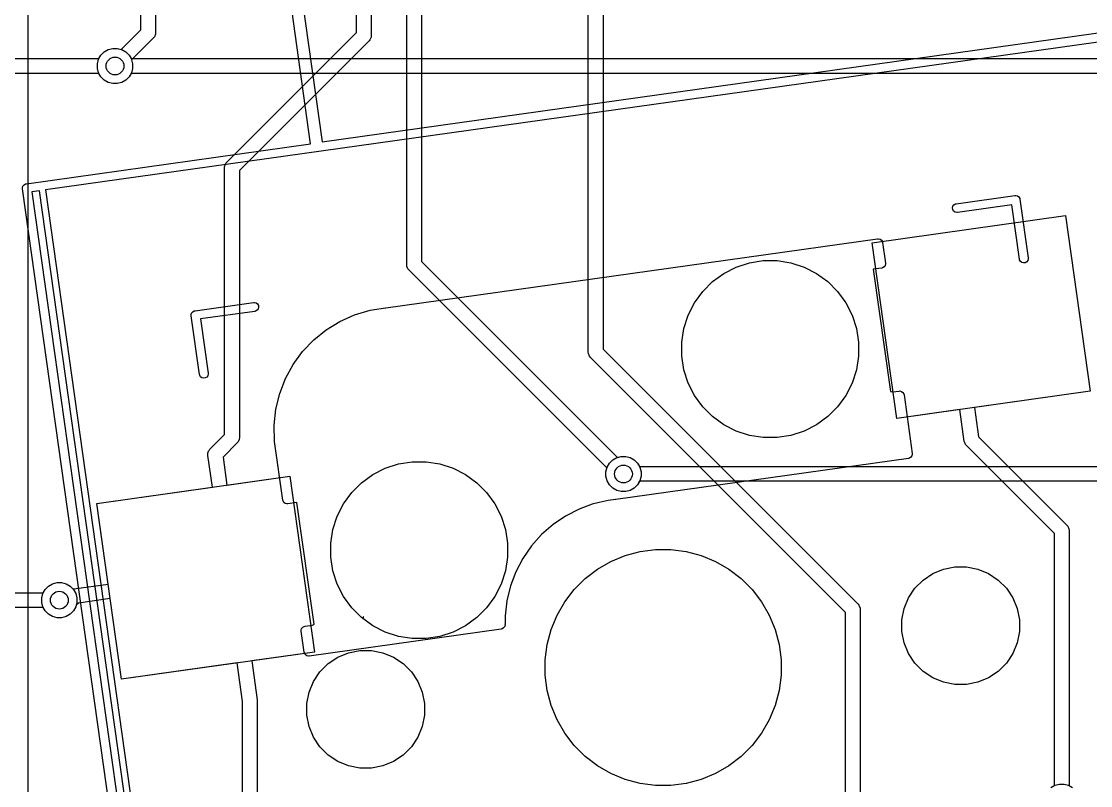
# Model space of a CAD drawing. Header units: millimetres. Extents: x 14 to 286, y -133 to -45.
# Drawn here: x 157.76 to 175.84, y -104.67 to -91.75 of the extents above; entities that cross this region are included whole.
import ezdxf

# ---------------------------------------------------------------- set-up
doc = ezdxf.new("R2010")
doc.units = ezdxf.units.MM
for name, color, linetype, true_color in [('B.Cu', 153, 'CONTINUOUS', 0x4d7fc4), ('B.Mask', 4, 'CONTINUOUS', 0x02ffee), ('B.Paste', 132, 'CONTINUOUS', 0x00c2c2), ('B.Silkscreen', 31, 'CONTINUOUS', 0xe8b2a7), ('F.Cu', 13, 'CONTINUOUS', 0xc83434), ('F.Mask', 201, 'CONTINUOUS', 0xd864ff), ('F.Silkscreen', 41, 'CONTINUOUS', 0xf2eda1), ('User.Drawings', 9, 'CONTINUOUS', 0xc2c2c2)]:
    doc.layers.add(name, color=color, linetype=linetype, true_color=true_color)

msp = doc.modelspace()

# ---------------------------------------------------------------- linework, layer by layer
at = {"layer": 'B.Cu', "linetype": 'CONTINUOUS'}
for p, q in [((159.7762, -91.892823), (159.7762, -70.946176)), ((160.0262, -70.8944), (160.0262, -91.9446)), ((163.4216, -91.940724), (163.4216, -83.9927)), ((163.6716, -84.044476), (163.6716, -91.9925)), ((164.2716, -95.8648), (164.2716, -85.667877)), ((164.5216, -85.667877), (164.5216, -95.813023)), ((167.3406, -97.3453), (167.3406, -87.424777)), ((167.5906, -87.424777), (167.5906, -97.293524)), ((157.865, -88.498323), (157.865, -116.655422)), ((159.442034, -92.226989), (159.7762, -91.892823)), ((160.005134, -92.014046), (159.989589, -92.032988)), ((160.023798, -91.968986), (160.005134, -92.014046)), ((160.0262, -91.9446), (160.023798, -91.968986)), ((161.229012, -94.133312), (163.4216, -91.940724)), ((163.669198, -92.016886), (163.650534, -92.061946)), ((163.6716, -91.9925), (163.669198, -92.016886)), ((159.223795, -92.230036), (159.299442, -92.209767)), ((159.299442, -92.209767), (159.377758, -92.209767)), ((159.377758, -92.209767), (159.442034, -92.226989)), ((159.989589, -92.032988), (159.61881, -92.403765)), ((163.634988, -92.080888), (161.4424, -94.273476)), ((163.650528, -92.061951), (163.634988, -92.080888)), ((163.650534, -92.061946), (163.650528, -92.061951)), ((159.061436, -92.392395), (159.100594, -92.324572)), ((159.100594, -92.324572), (159.155972, -92.269194)), ((159.155972, -92.269194), (159.223795, -92.230036)), ((159.041167, -92.468042), (159.061436, -92.392395)), ((159.041167, -92.546358), (159.041167, -92.468042)), ((159.061436, -92.622005), (159.041167, -92.546358)), ((159.636033, -92.546358), (159.615764, -92.622005)), ((159.61881, -92.403765), (159.636033, -92.468042)), ((159.636033, -92.468042), (159.636033, -92.546358)), ((159.100594, -92.689828), (159.061436, -92.622005)), ((159.155972, -92.745206), (159.100594, -92.689828)), ((159.223795, -92.784364), (159.155972, -92.745206)), ((159.521228, -92.745206), (159.453405, -92.784364)), ((159.576606, -92.689828), (159.521228, -92.745206)), ((159.615764, -92.622005), (159.576606, -92.689828)), ((159.299442, -92.804633), (159.223795, -92.784364)), ((159.377758, -92.804633), (159.299442, -92.804633)), ((159.453405, -92.784364), (159.377758, -92.804633)), ((161.1924, -94.2217), (161.194802, -94.197314)), ((161.194802, -94.197314), (161.213466, -94.152254)), ((161.213466, -94.152254), (161.213471, -94.152248)), ((161.213471, -94.152248), (161.229012, -94.133312)), ((161.1924, -98.739524), (161.1924, -94.2217)), ((161.4424, -94.273476), (161.4424, -98.7913)), ((172.143181, -95.495647), (175.411066, -95.036375)), ((175.411066, -95.036375), (175.828585, -98.007179)), ((172.5607, -98.466451), (172.143181, -95.495647)), ((164.5216, -95.813023), (167.833566, -99.124989)), ((164.274002, -95.889186), (164.2716, -95.8648)), ((164.274002, -95.889187), (164.274002, -95.889186)), ((164.276049, -95.894128), (164.274002, -95.889187)), ((164.292666, -95.934246), (164.276049, -95.894128)), ((164.292671, -95.934251), (164.292666, -95.934246)), ((164.308212, -95.953188), (164.292671, -95.934251)), ((167.656789, -99.301766), (164.308212, -95.953188)), ((167.343002, -97.369686), (167.3406, -97.3453)), ((167.361666, -97.414746), (167.343002, -97.369686)), ((167.361671, -97.414751), (167.361666, -97.414746)), ((167.377212, -97.433688), (167.361671, -97.414751)), ((171.6897, -101.746176), (167.377212, -97.433688)), ((167.5906, -97.293524), (171.903088, -101.606012)), ((175.828585, -98.007179), (173.872846, -98.28204)), ((173.625278, -98.316834), (172.5607, -98.466451)), ((173.700616, -98.852896), (173.625278, -98.316834)), ((173.872846, -98.28204), (173.942346, -98.77657)), ((160.944912, -98.987012), (161.1924, -98.739524)), ((161.405788, -98.879688), (161.165756, -99.119719)), ((161.421328, -98.860751), (161.405788, -98.879688)), ((161.421334, -98.860746), (161.421328, -98.860751)), ((161.437294, -98.822214), (161.421334, -98.860746)), ((161.439998, -98.815687), (161.437294, -98.822214)), ((161.4424, -98.7913), (161.439998, -98.815686)), ((161.439998, -98.815686), (161.439998, -98.815687)), ((173.701802, -98.857788), (173.700616, -98.852896)), ((173.701802, -98.859886), (173.701802, -98.857788)), ((173.703027, -98.862845), (173.701802, -98.859886)), ((173.706389, -98.876711), (173.703027, -98.862845)), ((173.714414, -98.890336), (173.706389, -98.876711)), ((173.720466, -98.904946), (173.714414, -98.890336)), ((173.942346, -98.77657), (175.435989, -100.270212)), ((160.908501, -99.068314), (160.910702, -99.059802)), ((160.909517, -99.092797), (160.908501, -99.068314)), ((160.910702, -99.051013), (160.916752, -99.036407)), ((160.910702, -99.059802), (160.910702, -99.051013)), ((160.916752, -99.036407), (160.920712, -99.021095)), ((160.920712, -99.021095), (160.926004, -99.014072)), ((160.926004, -99.014072), (160.929367, -99.005954)), ((160.929367, -99.005954), (160.944912, -98.987012)), ((173.721029, -98.905509), (173.720466, -98.904946)), ((173.729257, -98.915535), (173.721029, -98.905509)), ((173.731142, -98.918735), (173.729257, -98.915535)), ((173.733084, -98.920198), (173.731142, -98.918735)), ((173.736112, -98.923888), (173.733084, -98.920198)), ((175.2226, -100.410376), (173.736112, -98.923888)), ((160.984851, -99.628809), (160.909517, -99.092797)), ((161.165756, -99.119719), (161.232417, -99.594016)), ((167.833566, -99.124989), (167.897842, -99.107767)), ((167.897842, -99.107767), (167.976158, -99.107767)), ((167.976158, -99.107767), (168.051805, -99.128036)), ((168.051805, -99.128036), (168.119628, -99.167194)), ((168.119628, -99.167194), (168.175006, -99.222572)), ((168.175006, -99.222572), (168.214164, -99.290395)), ((167.639567, -99.366042), (167.656789, -99.301766)), ((167.639567, -99.444358), (167.639567, -99.366042)), ((168.214164, -99.290395), (168.234433, -99.366042)), ((168.234433, -99.366042), (168.234433, -99.444358)), ((161.232417, -99.594016), (162.296919, -99.44441)), ((162.296919, -99.44441), (162.714438, -102.415214)), ((167.659836, -99.520005), (167.639567, -99.444358)), ((167.698994, -99.587828), (167.659836, -99.520005)), ((167.754372, -99.643206), (167.698994, -99.587828)), ((168.175006, -99.587828), (168.119628, -99.643206)), ((168.214164, -99.520005), (168.175006, -99.587828)), ((168.234433, -99.444358), (168.214164, -99.520005)), ((159.029034, -99.903682), (160.984851, -99.628809)), ((167.822195, -99.682364), (167.754372, -99.643206)), ((167.897842, -99.702633), (167.822195, -99.682364)), ((167.976158, -99.702633), (167.897842, -99.702633)), ((168.051805, -99.682364), (167.976158, -99.702633)), ((168.119628, -99.643206), (168.051805, -99.682364)), ((159.220397, -101.265307), (159.029034, -99.903682)), ((175.435989, -100.270212), (175.451534, -100.289154)), ((175.451534, -100.289154), (175.470198, -100.334214)), ((175.470198, -100.334214), (175.4726, -100.3586)), ((175.2226, -104.674622), (175.2226, -100.410376)), ((175.4726, -100.3586), (175.4726, -104.674622)), ((158.282695, -101.261236), (158.358342, -101.240967)), ((158.358342, -101.240967), (158.436658, -101.240967)), ((158.436658, -101.240967), (158.512305, -101.261236)), ((158.100067, -101.499242), (158.120336, -101.423595)), ((158.120336, -101.423595), (158.159494, -101.355772)), ((158.159494, -101.355772), (158.214872, -101.300394)), ((158.214872, -101.300394), (158.282695, -101.261236)), ((158.512305, -101.261236), (158.580128, -101.300394)), ((158.580128, -101.300394), (158.62944, -101.349706)), ((158.62944, -101.349706), (158.632653, -101.348928)), ((158.632653, -101.348928), (158.635614, -101.347702)), ((158.635614, -101.347702), (158.637713, -101.347702)), ((158.637713, -101.347702), (158.642602, -101.346517)), ((158.642602, -101.346517), (159.220397, -101.265307)), ((158.100067, -101.577558), (158.100067, -101.499242)), ((158.120336, -101.653205), (158.100067, -101.577558)), ((158.718931, -101.588245), (158.682237, -101.624938)), ((159.25519, -101.512873), (158.718931, -101.588245)), ((159.446553, -102.874486), (159.25519, -101.512873)), ((171.903088, -101.606012), (171.918633, -101.624953)), ((158.159494, -101.721028), (158.120336, -101.653205)), ((158.214872, -101.776406), (158.159494, -101.721028)), ((158.282695, -101.815564), (158.214872, -101.776406)), ((158.580128, -101.776406), (158.512305, -101.815564)), ((158.635506, -101.721028), (158.580128, -101.776406)), ((158.674664, -101.653205), (158.635506, -101.721028)), ((158.682237, -101.624938), (158.674664, -101.653205)), ((171.6897, -105.8057), (171.6897, -101.746176)), ((171.918633, -101.624953), (171.918634, -101.624954)), ((171.918634, -101.624954), (171.92317, -101.635905)), ((171.92317, -101.635905), (171.934558, -101.6634)), ((171.934558, -101.6634), (171.937298, -101.670014)), ((171.937298, -101.670014), (171.9397, -101.6944)), ((171.9397, -101.6944), (171.9397, -105.753923)), ((158.358342, -101.835833), (158.282695, -101.815564)), ((158.436658, -101.835833), (158.358342, -101.835833)), ((158.512305, -101.815564), (158.436658, -101.835833)), ((162.714438, -102.415214), (161.649946, -102.564818)), ((161.402378, -102.599612), (159.446553, -102.874486)), ((161.4941, -103.252237), (161.402378, -102.599612)), ((161.649946, -102.564818), (161.742884, -103.226103)), ((161.742884, -103.226103), (161.743245, -103.234826)), ((161.743245, -103.234826), (161.7441, -103.2435)), ((161.4941, -108.6902), (161.4941, -103.252237)), ((161.7441, -103.2435), (161.7441, -108.638424))]:
    msp.add_line(p, q, dxfattribs=at)
at = {"layer": 'B.Cu'}
for centre in [(159.3386, -92.5072), (167.937, -99.4052), (158.3975, -101.5384)]:
    msp.add_circle(centre, 0.15, dxfattribs=at)
at = {"layer": 'B.Mask', "linetype": 'CONTINUOUS'}
for p, q in [((172.143181, -95.495647), (175.411066, -95.036375)), ((175.411066, -95.036375), (175.828585, -98.007179)), ((172.5607, -98.466451), (172.143181, -95.495647)), ((170.066414, -95.834887), (170.298893, -95.798066)), ((170.298893, -95.798066), (170.534271, -95.798066)), ((170.534271, -95.798066), (170.76675, -95.834887)), ((169.632834, -96.014482), (169.842557, -95.907623)), ((169.842557, -95.907623), (170.066414, -95.834887)), ((170.76675, -95.834887), (170.990607, -95.907623)), ((170.990607, -95.907623), (171.20033, -96.014482)), ((169.275973, -96.31927), (169.44241, -96.152833)), ((169.44241, -96.152833), (169.632834, -96.014482)), ((171.20033, -96.014482), (171.390754, -96.152833)), ((171.390754, -96.152833), (171.557191, -96.31927)), ((169.137622, -96.509694), (169.275973, -96.31927)), ((171.557191, -96.31927), (171.695542, -96.509694)), ((169.030763, -96.719417), (169.137622, -96.509694)), ((171.695542, -96.509694), (171.802401, -96.719417)), ((168.958027, -96.943274), (169.030763, -96.719417)), ((171.802401, -96.719417), (171.875137, -96.943274)), ((168.921206, -97.175753), (168.958027, -96.943274)), ((171.875137, -96.943274), (171.911958, -97.175753)), ((168.921206, -97.411131), (168.921206, -97.175753)), ((171.911958, -97.175753), (171.911958, -97.411131)), ((168.958027, -97.64361), (168.921206, -97.411131)), ((171.911958, -97.411131), (171.875137, -97.64361)), ((169.030763, -97.867467), (168.958027, -97.64361)), ((171.875137, -97.64361), (171.802401, -97.867467)), ((169.137622, -98.07719), (169.030763, -97.867467)), ((171.802401, -97.867467), (171.695542, -98.07719)), ((169.275973, -98.267614), (169.137622, -98.07719)), ((171.695542, -98.07719), (171.557191, -98.267614)), ((175.828585, -98.007179), (172.5607, -98.466451)), ((169.44241, -98.434051), (169.275973, -98.267614)), ((171.557191, -98.267614), (171.390754, -98.434051)), ((169.632834, -98.572402), (169.44241, -98.434051)), ((171.390754, -98.434051), (171.20033, -98.572402)), ((169.842557, -98.679261), (169.632834, -98.572402)), ((170.066414, -98.751997), (169.842557, -98.679261)), ((170.990607, -98.679261), (170.76675, -98.751997)), ((171.20033, -98.572402), (170.990607, -98.679261)), ((170.298893, -98.788818), (170.066414, -98.751997)), ((170.534271, -98.788818), (170.298893, -98.788818)), ((170.76675, -98.751997), (170.534271, -98.788818)), ((163.907854, -99.30665), (164.131711, -99.233914)), ((164.131711, -99.233914), (164.36419, -99.197093)), ((164.36419, -99.197093), (164.599568, -99.197093)), ((164.599568, -99.197093), (164.832047, -99.233914)), ((164.832047, -99.233914), (165.055904, -99.30665)), ((163.507707, -99.55186), (163.698131, -99.413509)), ((163.698131, -99.413509), (163.907854, -99.30665)), ((165.055904, -99.30665), (165.265627, -99.413509)), ((165.265627, -99.413509), (165.456051, -99.55186)), ((159.029034, -99.903682), (162.296919, -99.44441)), ((162.296919, -99.44441), (162.714438, -102.415214)), ((163.34127, -99.718297), (163.507707, -99.55186)), ((165.456051, -99.55186), (165.622488, -99.718297)), ((163.202919, -99.908721), (163.34127, -99.718297)), ((165.622488, -99.718297), (165.760839, -99.908721)), ((159.446553, -102.874486), (159.029034, -99.903682)), ((163.09606, -100.118444), (163.202919, -99.908721)), ((165.760839, -99.908721), (165.867698, -100.118444)), ((163.023324, -100.342301), (163.09606, -100.118444)), ((165.867698, -100.118444), (165.940434, -100.342301)), ((162.986503, -100.57478), (163.023324, -100.342301)), ((165.940434, -100.342301), (165.977255, -100.57478)), ((162.986503, -100.810158), (162.986503, -100.57478)), ((165.977255, -100.57478), (165.977255, -100.810158)), ((168.218119, -100.715929), (168.477494, -100.681782)), ((168.477494, -100.681782), (168.739106, -100.681782)), ((168.739106, -100.681782), (168.998481, -100.715929)), ((163.023324, -101.042637), (162.986503, -100.810158)), ((165.977255, -100.810158), (165.940434, -101.042637)), ((167.49716, -101.014561), (167.723723, -100.883755)), ((167.723723, -100.883755), (167.965421, -100.78364)), ((167.965421, -100.78364), (168.218119, -100.715929)), ((168.998481, -100.715929), (169.251179, -100.78364)), ((169.251179, -100.78364), (169.492877, -100.883755)), ((169.492877, -100.883755), (169.71944, -101.014561)), ((163.09606, -101.266494), (163.023324, -101.042637)), ((165.940434, -101.042637), (165.867698, -101.266494)), ((167.289608, -101.17382), (167.49716, -101.014561)), ((169.71944, -101.014561), (169.926992, -101.17382)), ((173.167465, -101.08858), (173.348577, -101.013561)), ((173.348577, -101.013561), (173.540845, -100.975316)), ((173.540845, -100.975316), (173.736879, -100.975316)), ((173.736879, -100.975316), (173.929147, -101.013561)), ((173.929147, -101.013561), (174.110259, -101.08858)), ((167.10462, -101.358808), (167.289608, -101.17382)), ((169.926992, -101.17382), (170.11198, -101.358808)), ((172.865852, -101.336108), (173.004469, -101.197491)), ((173.004469, -101.197491), (173.167465, -101.08858)), ((174.110259, -101.08858), (174.273255, -101.197491)), ((174.273255, -101.197491), (174.411872, -101.336108)), ((163.202919, -101.476217), (163.09606, -101.266494)), ((165.867698, -101.266494), (165.760839, -101.476217)), ((166.945361, -101.56636), (167.10462, -101.358808)), ((170.11198, -101.358808), (170.271239, -101.56636)), ((172.756941, -101.499104), (172.865852, -101.336108)), ((174.411872, -101.336108), (174.520783, -101.499104)), ((163.34127, -101.666641), (163.202919, -101.476217)), ((165.760839, -101.476217), (165.622488, -101.666641)), ((166.814555, -101.792923), (166.945361, -101.56636)), ((170.271239, -101.56636), (170.402045, -101.792923)), ((172.681922, -101.680216), (172.756941, -101.499104)), ((174.520783, -101.499104), (174.595802, -101.680216)), ((163.507707, -101.833078), (163.34127, -101.666641)), ((165.622488, -101.666641), (165.456051, -101.833078)), ((172.643677, -101.872484), (172.681922, -101.680216)), ((174.595802, -101.680216), (174.634047, -101.872484)), ((163.698131, -101.971429), (163.507707, -101.833078)), ((163.907854, -102.078288), (163.698131, -101.971429)), ((165.265627, -101.971429), (165.055904, -102.078288)), ((165.456051, -101.833078), (165.265627, -101.971429)), ((166.71444, -102.034621), (166.814555, -101.792923)), ((170.402045, -101.792923), (170.50216, -102.034621)), ((172.643677, -102.068518), (172.643677, -101.872484)), ((174.634047, -101.872484), (174.634047, -102.068518)), ((164.131711, -102.151024), (163.907854, -102.078288)), ((164.36419, -102.187845), (164.131711, -102.151024)), ((164.832047, -102.151024), (164.599568, -102.187845)), ((165.055904, -102.078288), (164.832047, -102.151024)), ((166.646729, -102.287319), (166.71444, -102.034621)), ((170.50216, -102.034621), (170.569871, -102.287319)), ((172.681922, -102.260786), (172.643677, -102.068518)), ((174.634047, -102.068518), (174.595802, -102.260786)), ((164.599568, -102.187845), (164.36419, -102.187845)), ((166.612582, -102.546694), (166.646729, -102.287319)), ((170.569871, -102.287319), (170.604018, -102.546694)), ((172.756941, -102.441898), (172.681922, -102.260786)), ((174.595802, -102.260786), (174.520783, -102.441898)), ((162.714438, -102.415214), (159.446553, -102.874486)), ((162.943345, -102.611489), (163.106341, -102.502578)), ((163.106341, -102.502578), (163.287453, -102.427559)), ((163.287453, -102.427559), (163.479721, -102.389314)), ((163.479721, -102.389314), (163.675755, -102.389314)), ((163.675755, -102.389314), (163.868023, -102.427559)), ((163.868023, -102.427559), (164.049135, -102.502578)), ((164.049135, -102.502578), (164.212131, -102.611489)), ((172.865852, -102.604894), (172.756941, -102.441898)), ((174.520783, -102.441898), (174.411872, -102.604894)), ((162.804728, -102.750106), (162.943345, -102.611489)), ((164.212131, -102.611489), (164.350748, -102.750106)), ((166.612582, -102.808306), (166.612582, -102.546694)), ((170.604018, -102.546694), (170.604018, -102.808306)), ((173.004469, -102.743511), (172.865852, -102.604894)), ((174.411872, -102.604894), (174.273255, -102.743511)), ((162.695817, -102.913102), (162.804728, -102.750106)), ((164.350748, -102.750106), (164.459659, -102.913102)), ((166.646729, -103.067681), (166.612582, -102.808306)), ((170.604018, -102.808306), (170.569871, -103.067681)), ((173.167465, -102.852422), (173.004469, -102.743511)), ((173.348577, -102.927441), (173.167465, -102.852422)), ((174.110259, -102.852422), (173.929147, -102.927441)), ((174.273255, -102.743511), (174.110259, -102.852422)), ((162.620798, -103.094214), (162.695817, -102.913102)), ((164.459659, -102.913102), (164.534678, -103.094214)), ((173.540845, -102.965686), (173.348577, -102.927441)), ((173.736879, -102.965686), (173.540845, -102.965686)), ((173.929147, -102.927441), (173.736879, -102.965686)), ((162.582553, -103.286482), (162.620798, -103.094214)), ((164.534678, -103.094214), (164.572923, -103.286482)), ((166.71444, -103.320379), (166.646729, -103.067681)), ((170.569871, -103.067681), (170.50216, -103.320379)), ((162.582553, -103.482516), (162.582553, -103.286482)), ((164.572923, -103.286482), (164.572923, -103.482516)), ((166.814555, -103.562077), (166.71444, -103.320379)), ((170.50216, -103.320379), (170.402045, -103.562077)), ((162.620798, -103.674784), (162.582553, -103.482516)), ((164.572923, -103.482516), (164.534678, -103.674784)), ((166.945361, -103.78864), (166.814555, -103.562077)), ((170.402045, -103.562077), (170.271239, -103.78864)), ((162.695817, -103.855896), (162.620798, -103.674784)), ((164.534678, -103.674784), (164.459659, -103.855896)), ((162.804728, -104.018892), (162.695817, -103.855896)), ((164.459659, -103.855896), (164.350748, -104.018892)), ((167.10462, -103.996192), (166.945361, -103.78864)), ((170.271239, -103.78864), (170.11198, -103.996192)), ((162.943345, -104.157509), (162.804728, -104.018892)), ((164.350748, -104.018892), (164.212131, -104.157509)), ((167.289608, -104.18118), (167.10462, -103.996192)), ((170.11198, -103.996192), (169.926992, -104.18118)), ((163.106341, -104.26642), (162.943345, -104.157509)), ((163.287453, -104.341439), (163.106341, -104.26642)), ((164.049135, -104.26642), (163.868023, -104.341439)), ((164.212131, -104.157509), (164.049135, -104.26642)), ((167.49716, -104.340439), (167.289608, -104.18118)), ((169.926992, -104.18118), (169.71944, -104.340439)), ((163.479721, -104.379684), (163.287453, -104.341439)), ((163.675755, -104.379684), (163.479721, -104.379684)), ((163.868023, -104.341439), (163.675755, -104.379684)), ((167.723723, -104.471245), (167.49716, -104.340439)), ((167.965421, -104.57136), (167.723723, -104.471245)), ((169.492877, -104.471245), (169.251179, -104.57136)), ((169.71944, -104.340439), (169.492877, -104.471245)), ((168.218119, -104.639071), (167.965421, -104.57136)), ((168.477494, -104.673218), (168.218119, -104.639071)), ((168.739106, -104.673218), (168.477494, -104.673218)), ((168.998481, -104.639071), (168.739106, -104.673218)), ((169.251179, -104.57136), (168.998481, -104.639071))]:
    msp.add_line(p, q, dxfattribs=at)
at = {"layer": 'B.Paste', "linetype": 'CONTINUOUS'}
for p, q in [((172.143181, -95.495647), (175.411066, -95.036375)), ((175.411066, -95.036375), (175.828585, -98.007179)), ((172.5607, -98.466451), (172.143181, -95.495647)), ((175.828585, -98.007179), (172.5607, -98.466451)), ((159.029034, -99.903682), (162.296919, -99.44441)), ((162.296919, -99.44441), (162.714438, -102.415214)), ((159.446553, -102.874486), (159.029034, -99.903682)), ((162.714438, -102.415214), (159.446553, -102.874486))]:
    msp.add_line(p, q, dxfattribs=at)
at = {"layer": 'B.Silkscreen', "linetype": 'CONTINUOUS'}
for p, q in [((163.9163, -96.596319), (172.234553, -95.427264)), ((172.234553, -95.427264), (172.249232, -95.426655)), ((172.249232, -95.426655), (172.249243, -95.426654)), ((172.249243, -95.426654), (172.277575, -95.433982)), ((172.277575, -95.433982), (172.300945, -95.451593)), ((172.300945, -95.451593), (172.315798, -95.476807)), ((172.315798, -95.476807), (172.319261, -95.491096)), ((172.319261, -95.491096), (172.367971, -95.83769)), ((172.304139, -95.922398), (172.16055, -95.942578)), ((172.16055, -95.942578), (172.45079, -98.007746)), ((172.318428, -95.918935), (172.304139, -95.922398)), ((172.343642, -95.904082), (172.318428, -95.918935)), ((172.361253, -95.880712), (172.343642, -95.904082)), ((172.36858, -95.85238), (172.361253, -95.880712)), ((172.367971, -95.83769), (172.36858, -95.85238)), ((163.142353, -96.824588), (163.390825, -96.714544)), ((163.390825, -96.714544), (163.651535, -96.637875)), ((163.651535, -96.637875), (163.91452, -96.59675)), ((163.91452, -96.59675), (163.9163, -96.596319)), ((162.91037, -96.966122), (163.142353, -96.824588)), ((162.698846, -97.136725), (162.91037, -96.966122)), ((162.511399, -97.333478), (162.698846, -97.136725)), ((162.351238, -97.553014), (162.511399, -97.333478)), ((162.221102, -97.791578), (162.351238, -97.553014)), ((162.123218, -98.045087), (162.221102, -97.791578)), ((162.059261, -98.309203), (162.123218, -98.045087)), ((172.45079, -98.007746), (172.487567, -98.017256)), ((172.487567, -98.017256), (172.596402, -98.001961)), ((172.596402, -98.001961), (172.611082, -98.001352)), ((172.611082, -98.001352), (172.611093, -98.001351)), ((172.611093, -98.001351), (172.639425, -98.008679)), ((172.639425, -98.008679), (172.662795, -98.02629)), ((172.662795, -98.02629), (172.677648, -98.051504)), ((172.677648, -98.051504), (172.681111, -98.065793)), ((172.681111, -98.065793), (172.820284, -99.056062)), ((162.030325, -98.579408), (162.059261, -98.309203)), ((162.036906, -98.851078), (162.030325, -98.579408)), ((162.03721, -98.851789), (162.036906, -98.851078)), ((162.037335, -98.854799), (162.03721, -98.851789)), ((162.176508, -99.845067), (162.037335, -98.854799)), ((172.820894, -99.070752), (172.813567, -99.099084)), ((172.820284, -99.056062), (172.820894, -99.070752)), ((172.756452, -99.14077), (167.805111, -99.836635)), ((172.770741, -99.137307), (172.756452, -99.14077)), ((172.795956, -99.122454), (172.770741, -99.137307)), ((172.813567, -99.099084), (172.795956, -99.122454)), ((162.179971, -99.859356), (162.176508, -99.845067)), ((162.194824, -99.88457), (162.179971, -99.859356)), ((162.218194, -99.902181), (162.194824, -99.88457)), ((162.246526, -99.909509), (162.218194, -99.902181)), ((162.246536, -99.909507), (162.246526, -99.909509)), ((162.261216, -99.908899), (162.246536, -99.909507)), ((162.414707, -99.887327), (162.261216, -99.908899)), ((162.704108, -101.946522), (162.414707, -99.887327)), ((167.408304, -99.916303), (167.185411, -99.998685)), ((167.524395, -99.887822), (167.408304, -99.916303)), ((167.528473, -99.885581), (167.524395, -99.887822)), ((167.675446, -99.850881), (167.528473, -99.885581)), ((167.802883, -99.836914), (167.675446, -99.850881)), ((167.803338, -99.836708), (167.802883, -99.836914)), ((167.805111, -99.836635), (167.803338, -99.836708)), ((166.957539, -100.11622), (166.745689, -100.260649)), ((167.185411, -99.998685), (166.957539, -100.11622)), ((166.745689, -100.260649), (166.553019, -100.429819)), ((166.553019, -100.429819), (166.382403, -100.621209)), ((166.382403, -100.621209), (166.236382, -100.831966)), ((166.236382, -100.831966), (166.117135, -101.058947)), ((166.117135, -101.058947), (166.026439, -101.298768)), ((166.026439, -101.298768), (165.965646, -101.547855)), ((165.965646, -101.547855), (165.935662, -101.802495)), ((162.552088, -101.97856), (162.677466, -101.960938)), ((162.677466, -101.960938), (162.700424, -101.947416)), ((162.700424, -101.947416), (162.704108, -101.946522)), ((163.547369, -101.823534), (163.53664, -101.81984)), ((163.53664, -101.81984), (163.537022, -101.824988)), ((163.537022, -101.824988), (163.547369, -101.823534)), ((165.935587, -101.957091), (165.92826, -101.985423)), ((165.936364, -101.930692), (165.933247, -101.940447)), ((165.933247, -101.940447), (165.935587, -101.957091)), ((165.935662, -101.802495), (165.936364, -101.930692)), ((162.487646, -102.048578), (162.494974, -102.020246)), ((162.488256, -102.063268), (162.487646, -102.048578)), ((162.538358, -102.419763), (162.488256, -102.063268)), ((162.494974, -102.020246), (162.512585, -101.996876)), ((162.512585, -101.996876), (162.537799, -101.982023)), ((162.537799, -101.982023), (162.552088, -101.97856)), ((165.871145, -102.027109), (162.623066, -102.483596)), ((165.885434, -102.023646), (165.871145, -102.027109)), ((165.910649, -102.008793), (165.885434, -102.023646)), ((165.92826, -101.985423), (165.910649, -102.008793)), ((162.541821, -102.434053), (162.538358, -102.419763)), ((162.556674, -102.459267), (162.541821, -102.434053)), ((162.580044, -102.476878), (162.556674, -102.459267)), ((162.608376, -102.484206), (162.580044, -102.476878)), ((162.623066, -102.483596), (162.608376, -102.484206))]:
    msp.add_line(p, q, dxfattribs=at)
at = {"layer": 'F.Cu', "linetype": 'CONTINUOUS'}
for p, q in [((159.223795, -92.230036), (159.299442, -92.209767)), ((159.299442, -92.209767), (159.377758, -92.209767)), ((159.377758, -92.209767), (159.453405, -92.230036)), ((133.813376, -92.3822), (159.067322, -92.3822)), ((159.067322, -92.3822), (159.100594, -92.324572)), ((159.100594, -92.324572), (159.155972, -92.269194)), ((159.155972, -92.269194), (159.223795, -92.230036)), ((159.453405, -92.230036), (159.521228, -92.269194)), ((159.521228, -92.269194), (159.576606, -92.324572)), ((159.576606, -92.324572), (159.609878, -92.3822)), ((159.609878, -92.3822), (198.1479, -92.3822)), ((159.067322, -92.6322), (133.7616, -92.6322)), ((159.100594, -92.689828), (159.067322, -92.6322)), ((159.155972, -92.745206), (159.100594, -92.689828)), ((159.223795, -92.784364), (159.155972, -92.745206)), ((159.521228, -92.745206), (159.453405, -92.784364)), ((159.576606, -92.689828), (159.521228, -92.745206)), ((159.609878, -92.6322), (159.576606, -92.689828)), ((198.096124, -92.6322), (159.609878, -92.6322)), ((159.299442, -92.804633), (159.223795, -92.784364)), ((159.377758, -92.804633), (159.299442, -92.804633)), ((159.453405, -92.784364), (159.377758, -92.804633)), ((167.659836, -99.290395), (167.698994, -99.222572)), ((167.698994, -99.222572), (167.754372, -99.167194)), ((167.754372, -99.167194), (167.822195, -99.128036)), ((167.822195, -99.128036), (167.897842, -99.107767)), ((167.897842, -99.107767), (167.976158, -99.107767)), ((167.976158, -99.107767), (168.051805, -99.128036)), ((168.051805, -99.128036), (168.119628, -99.167194)), ((168.119628, -99.167194), (168.175006, -99.222572)), ((168.175006, -99.222572), (168.207065, -99.2781)), ((167.639567, -99.366042), (167.659836, -99.290395)), ((167.639567, -99.444358), (167.639567, -99.366042)), ((168.207065, -99.2781), (176.945322, -99.2781)), ((167.659836, -99.520005), (167.639567, -99.444358)), ((167.698994, -99.587828), (167.659836, -99.520005)), ((167.754372, -99.643206), (167.698994, -99.587828)), ((168.175006, -99.587828), (168.119628, -99.643206)), ((168.20949, -99.5281), (168.175006, -99.587828)), ((176.945322, -99.5281), (168.20949, -99.5281)), ((167.822195, -99.682364), (167.754372, -99.643206)), ((167.897842, -99.702633), (167.822195, -99.682364)), ((167.976158, -99.702633), (167.897842, -99.702633)), ((168.051805, -99.682364), (167.976158, -99.702633)), ((168.119628, -99.643206), (168.051805, -99.682364)), ((158.282695, -101.261236), (158.358342, -101.240967)), ((158.358342, -101.240967), (158.436658, -101.240967)), ((158.436658, -101.240967), (158.512305, -101.261236)), ((142.105884, -101.4134), (158.126222, -101.4134)), ((158.126222, -101.4134), (158.159494, -101.355772)), ((158.159494, -101.355772), (158.214872, -101.300394)), ((158.214872, -101.300394), (158.282695, -101.261236)), ((158.512305, -101.261236), (158.580128, -101.300394)), ((158.580128, -101.300394), (158.635506, -101.355772)), ((158.635506, -101.355772), (158.674664, -101.423595)), ((158.674664, -101.423595), (158.694933, -101.499242)), ((158.694933, -101.577558), (158.674664, -101.653205)), ((158.694933, -101.499242), (158.694933, -101.577558)), ((158.126222, -101.6634), (142.068495, -101.6634)), ((158.159494, -101.721028), (158.126222, -101.6634)), ((158.214872, -101.776406), (158.159494, -101.721028)), ((158.282695, -101.815564), (158.214872, -101.776406)), ((158.580128, -101.776406), (158.512305, -101.815564)), ((158.635506, -101.721028), (158.580128, -101.776406)), ((158.674664, -101.653205), (158.635506, -101.721028)), ((158.358342, -101.835833), (158.282695, -101.815564)), ((158.436658, -101.835833), (158.358342, -101.835833)), ((158.512305, -101.815564), (158.436658, -101.835833)), ((175.164972, -104.707894), (175.232795, -104.668736)), ((175.232795, -104.668736), (175.308442, -104.648467)), ((175.308442, -104.648467), (175.386758, -104.648467)), ((175.386758, -104.648467), (175.462405, -104.668736)), ((175.462405, -104.668736), (175.530228, -104.707894))]:
    msp.add_line(p, q, dxfattribs=at)
at = {"layer": 'F.Cu'}
for centre in [(159.3386, -92.5072), (167.937, -99.4052), (158.3975, -101.5384)]:
    msp.add_circle(centre, 0.15, dxfattribs=at)
at = {"layer": 'F.Mask', "linetype": 'CONTINUOUS'}
for p, q in [((170.066414, -95.834887), (170.298893, -95.798066)), ((170.298893, -95.798066), (170.534271, -95.798066)), ((170.534271, -95.798066), (170.76675, -95.834887)), ((169.632834, -96.014482), (169.842557, -95.907623)), ((169.842557, -95.907623), (170.066414, -95.834887)), ((170.76675, -95.834887), (170.990607, -95.907623)), ((170.990607, -95.907623), (171.20033, -96.014482)), ((169.275973, -96.31927), (169.44241, -96.152833)), ((169.44241, -96.152833), (169.632834, -96.014482)), ((171.20033, -96.014482), (171.390754, -96.152833)), ((171.390754, -96.152833), (171.557191, -96.31927)), ((169.137622, -96.509694), (169.275973, -96.31927)), ((171.557191, -96.31927), (171.695542, -96.509694)), ((169.030763, -96.719417), (169.137622, -96.509694)), ((171.695542, -96.509694), (171.802401, -96.719417)), ((168.958027, -96.943274), (169.030763, -96.719417)), ((171.802401, -96.719417), (171.875137, -96.943274)), ((168.921206, -97.175753), (168.958027, -96.943274)), ((171.875137, -96.943274), (171.911958, -97.175753)), ((168.921206, -97.411131), (168.921206, -97.175753)), ((171.911958, -97.175753), (171.911958, -97.411131)), ((168.958027, -97.64361), (168.921206, -97.411131)), ((171.911958, -97.411131), (171.875137, -97.64361)), ((169.030763, -97.867467), (168.958027, -97.64361)), ((171.875137, -97.64361), (171.802401, -97.867467)), ((169.137622, -98.07719), (169.030763, -97.867467)), ((171.802401, -97.867467), (171.695542, -98.07719)), ((169.275973, -98.267614), (169.137622, -98.07719)), ((171.695542, -98.07719), (171.557191, -98.267614)), ((169.44241, -98.434051), (169.275973, -98.267614)), ((171.557191, -98.267614), (171.390754, -98.434051)), ((169.632834, -98.572402), (169.44241, -98.434051)), ((171.390754, -98.434051), (171.20033, -98.572402)), ((169.842557, -98.679261), (169.632834, -98.572402)), ((170.066414, -98.751997), (169.842557, -98.679261)), ((170.990607, -98.679261), (170.76675, -98.751997)), ((171.20033, -98.572402), (170.990607, -98.679261)), ((170.298893, -98.788818), (170.066414, -98.751997)), ((170.534271, -98.788818), (170.298893, -98.788818)), ((170.76675, -98.751997), (170.534271, -98.788818)), ((163.907854, -99.30665), (164.131711, -99.233914)), ((164.131711, -99.233914), (164.36419, -99.197093)), ((164.36419, -99.197093), (164.599568, -99.197093)), ((164.599568, -99.197093), (164.832047, -99.233914)), ((164.832047, -99.233914), (165.055904, -99.30665)), ((163.507707, -99.55186), (163.698131, -99.413509)), ((163.698131, -99.413509), (163.907854, -99.30665)), ((165.055904, -99.30665), (165.265627, -99.413509)), ((165.265627, -99.413509), (165.456051, -99.55186)), ((163.34127, -99.718297), (163.507707, -99.55186)), ((165.456051, -99.55186), (165.622488, -99.718297)), ((163.202919, -99.908721), (163.34127, -99.718297)), ((165.622488, -99.718297), (165.760839, -99.908721)), ((163.09606, -100.118444), (163.202919, -99.908721)), ((165.760839, -99.908721), (165.867698, -100.118444)), ((163.023324, -100.342301), (163.09606, -100.118444)), ((165.867698, -100.118444), (165.940434, -100.342301)), ((162.986503, -100.57478), (163.023324, -100.342301)), ((165.940434, -100.342301), (165.977255, -100.57478)), ((162.986503, -100.810158), (162.986503, -100.57478)), ((165.977255, -100.57478), (165.977255, -100.810158)), ((168.218119, -100.715929), (168.477494, -100.681782)), ((168.477494, -100.681782), (168.739106, -100.681782)), ((168.739106, -100.681782), (168.998481, -100.715929)), ((163.023324, -101.042637), (162.986503, -100.810158)), ((165.977255, -100.810158), (165.940434, -101.042637)), ((167.49716, -101.014561), (167.723723, -100.883755)), ((167.723723, -100.883755), (167.965421, -100.78364)), ((167.965421, -100.78364), (168.218119, -100.715929)), ((168.998481, -100.715929), (169.251179, -100.78364)), ((169.251179, -100.78364), (169.492877, -100.883755)), ((169.492877, -100.883755), (169.71944, -101.014561)), ((163.09606, -101.266494), (163.023324, -101.042637)), ((165.940434, -101.042637), (165.867698, -101.266494)), ((167.289608, -101.17382), (167.49716, -101.014561)), ((169.71944, -101.014561), (169.926992, -101.17382)), ((173.167465, -101.08858), (173.348577, -101.013561)), ((173.348577, -101.013561), (173.540845, -100.975316)), ((173.540845, -100.975316), (173.736879, -100.975316)), ((173.736879, -100.975316), (173.929147, -101.013561)), ((173.929147, -101.013561), (174.110259, -101.08858)), ((167.10462, -101.358808), (167.289608, -101.17382)), ((169.926992, -101.17382), (170.11198, -101.358808)), ((172.865852, -101.336108), (173.004469, -101.197491)), ((173.004469, -101.197491), (173.167465, -101.08858)), ((174.110259, -101.08858), (174.273255, -101.197491)), ((174.273255, -101.197491), (174.411872, -101.336108)), ((163.202919, -101.476217), (163.09606, -101.266494)), ((165.867698, -101.266494), (165.760839, -101.476217)), ((166.945361, -101.56636), (167.10462, -101.358808)), ((170.11198, -101.358808), (170.271239, -101.56636)), ((172.756941, -101.499104), (172.865852, -101.336108)), ((174.411872, -101.336108), (174.520783, -101.499104)), ((163.34127, -101.666641), (163.202919, -101.476217)), ((165.760839, -101.476217), (165.622488, -101.666641)), ((166.814555, -101.792923), (166.945361, -101.56636)), ((170.271239, -101.56636), (170.402045, -101.792923)), ((172.681922, -101.680216), (172.756941, -101.499104)), ((174.520783, -101.499104), (174.595802, -101.680216)), ((163.507707, -101.833078), (163.34127, -101.666641)), ((165.622488, -101.666641), (165.456051, -101.833078)), ((172.643677, -101.872484), (172.681922, -101.680216)), ((174.595802, -101.680216), (174.634047, -101.872484)), ((163.698131, -101.971429), (163.507707, -101.833078)), ((163.907854, -102.078288), (163.698131, -101.971429)), ((165.265627, -101.971429), (165.055904, -102.078288)), ((165.456051, -101.833078), (165.265627, -101.971429)), ((166.71444, -102.034621), (166.814555, -101.792923)), ((170.402045, -101.792923), (170.50216, -102.034621)), ((172.643677, -102.068518), (172.643677, -101.872484)), ((174.634047, -101.872484), (174.634047, -102.068518)), ((164.131711, -102.151024), (163.907854, -102.078288)), ((164.36419, -102.187845), (164.131711, -102.151024)), ((164.832047, -102.151024), (164.599568, -102.187845)), ((165.055904, -102.078288), (164.832047, -102.151024)), ((166.646729, -102.287319), (166.71444, -102.034621)), ((170.50216, -102.034621), (170.569871, -102.287319)), ((172.681922, -102.260786), (172.643677, -102.068518)), ((174.634047, -102.068518), (174.595802, -102.260786)), ((164.599568, -102.187845), (164.36419, -102.187845)), ((166.612582, -102.546694), (166.646729, -102.287319)), ((170.569871, -102.287319), (170.604018, -102.546694)), ((172.756941, -102.441898), (172.681922, -102.260786)), ((174.595802, -102.260786), (174.520783, -102.441898)), ((162.943345, -102.611489), (163.106341, -102.502578)), ((163.106341, -102.502578), (163.287453, -102.427559)), ((163.287453, -102.427559), (163.479721, -102.389314)), ((163.479721, -102.389314), (163.675755, -102.389314)), ((163.675755, -102.389314), (163.868023, -102.427559)), ((163.868023, -102.427559), (164.049135, -102.502578)), ((164.049135, -102.502578), (164.212131, -102.611489)), ((172.865852, -102.604894), (172.756941, -102.441898)), ((174.520783, -102.441898), (174.411872, -102.604894)), ((162.804728, -102.750106), (162.943345, -102.611489)), ((164.212131, -102.611489), (164.350748, -102.750106)), ((166.612582, -102.808306), (166.612582, -102.546694)), ((170.604018, -102.546694), (170.604018, -102.808306)), ((173.004469, -102.743511), (172.865852, -102.604894)), ((174.411872, -102.604894), (174.273255, -102.743511)), ((162.695817, -102.913102), (162.804728, -102.750106)), ((164.350748, -102.750106), (164.459659, -102.913102)), ((166.646729, -103.067681), (166.612582, -102.808306)), ((170.604018, -102.808306), (170.569871, -103.067681)), ((173.167465, -102.852422), (173.004469, -102.743511)), ((173.348577, -102.927441), (173.167465, -102.852422)), ((174.110259, -102.852422), (173.929147, -102.927441)), ((174.273255, -102.743511), (174.110259, -102.852422)), ((162.620798, -103.094214), (162.695817, -102.913102)), ((164.459659, -102.913102), (164.534678, -103.094214)), ((173.540845, -102.965686), (173.348577, -102.927441)), ((173.736879, -102.965686), (173.540845, -102.965686)), ((173.929147, -102.927441), (173.736879, -102.965686)), ((162.582553, -103.286482), (162.620798, -103.094214)), ((164.534678, -103.094214), (164.572923, -103.286482)), ((166.71444, -103.320379), (166.646729, -103.067681)), ((170.569871, -103.067681), (170.50216, -103.320379)), ((162.582553, -103.482516), (162.582553, -103.286482)), ((164.572923, -103.286482), (164.572923, -103.482516)), ((166.814555, -103.562077), (166.71444, -103.320379)), ((170.50216, -103.320379), (170.402045, -103.562077)), ((162.620798, -103.674784), (162.582553, -103.482516)), ((164.572923, -103.482516), (164.534678, -103.674784)), ((166.945361, -103.78864), (166.814555, -103.562077)), ((170.402045, -103.562077), (170.271239, -103.78864)), ((162.695817, -103.855896), (162.620798, -103.674784)), ((164.534678, -103.674784), (164.459659, -103.855896)), ((162.804728, -104.018892), (162.695817, -103.855896)), ((164.459659, -103.855896), (164.350748, -104.018892)), ((167.10462, -103.996192), (166.945361, -103.78864)), ((170.271239, -103.78864), (170.11198, -103.996192)), ((162.943345, -104.157509), (162.804728, -104.018892)), ((164.350748, -104.018892), (164.212131, -104.157509)), ((167.289608, -104.18118), (167.10462, -103.996192)), ((170.11198, -103.996192), (169.926992, -104.18118)), ((163.106341, -104.26642), (162.943345, -104.157509)), ((163.287453, -104.341439), (163.106341, -104.26642)), ((164.049135, -104.26642), (163.868023, -104.341439)), ((164.212131, -104.157509), (164.049135, -104.26642)), ((167.49716, -104.340439), (167.289608, -104.18118)), ((169.926992, -104.18118), (169.71944, -104.340439)), ((163.479721, -104.379684), (163.287453, -104.341439)), ((163.675755, -104.379684), (163.479721, -104.379684)), ((163.868023, -104.341439), (163.675755, -104.379684)), ((167.723723, -104.471245), (167.49716, -104.340439)), ((167.965421, -104.57136), (167.723723, -104.471245)), ((169.492877, -104.471245), (169.251179, -104.57136)), ((169.71944, -104.340439), (169.492877, -104.471245)), ((168.218119, -104.639071), (167.965421, -104.57136)), ((168.477494, -104.673218), (168.218119, -104.639071)), ((168.739106, -104.673218), (168.477494, -104.673218)), ((168.998481, -104.639071), (168.739106, -104.673218)), ((169.251179, -104.57136), (168.998481, -104.639071))]:
    msp.add_line(p, q, dxfattribs=at)
at = {"layer": 'F.Silkscreen', "linetype": 'CONTINUOUS'}
for p, q in [((168.218119, -100.715929), (168.477494, -100.681782)), ((168.477494, -100.681782), (168.739106, -100.681782)), ((168.739106, -100.681782), (168.998481, -100.715929)), ((167.49716, -101.014561), (167.723723, -100.883755)), ((167.723723, -100.883755), (167.965421, -100.78364)), ((167.965421, -100.78364), (168.218119, -100.715929)), ((168.998481, -100.715929), (169.251179, -100.78364)), ((169.251179, -100.78364), (169.492877, -100.883755)), ((169.492877, -100.883755), (169.71944, -101.014561)), ((167.289608, -101.17382), (167.49716, -101.014561)), ((169.71944, -101.014561), (169.926992, -101.17382)), ((173.167465, -101.08858), (173.348577, -101.013561)), ((173.348577, -101.013561), (173.540845, -100.975316)), ((173.540845, -100.975316), (173.736879, -100.975316)), ((173.736879, -100.975316), (173.929147, -101.013561)), ((173.929147, -101.013561), (174.110259, -101.08858)), ((167.10462, -101.358808), (167.289608, -101.17382)), ((169.926992, -101.17382), (170.11198, -101.358808)), ((172.865852, -101.336108), (173.004469, -101.197491)), ((173.004469, -101.197491), (173.167465, -101.08858)), ((174.110259, -101.08858), (174.273255, -101.197491)), ((174.273255, -101.197491), (174.411872, -101.336108)), ((166.945361, -101.56636), (167.10462, -101.358808)), ((170.11198, -101.358808), (170.271239, -101.56636)), ((172.756941, -101.499104), (172.865852, -101.336108)), ((174.411872, -101.336108), (174.520783, -101.499104)), ((166.814555, -101.792923), (166.945361, -101.56636)), ((170.271239, -101.56636), (170.402045, -101.792923)), ((172.681922, -101.680216), (172.756941, -101.499104)), ((174.520783, -101.499104), (174.595802, -101.680216)), ((172.643677, -101.872484), (172.681922, -101.680216)), ((174.595802, -101.680216), (174.634047, -101.872484)), ((166.71444, -102.034621), (166.814555, -101.792923)), ((170.402045, -101.792923), (170.50216, -102.034621)), ((172.643677, -102.068518), (172.643677, -101.872484)), ((174.634047, -101.872484), (174.634047, -102.068518)), ((166.646729, -102.287319), (166.71444, -102.034621)), ((170.50216, -102.034621), (170.569871, -102.287319)), ((172.681922, -102.260786), (172.643677, -102.068518)), ((174.634047, -102.068518), (174.595802, -102.260786)), ((166.612582, -102.546694), (166.646729, -102.287319)), ((170.569871, -102.287319), (170.604018, -102.546694)), ((172.756941, -102.441898), (172.681922, -102.260786)), ((174.595802, -102.260786), (174.520783, -102.441898)), ((162.943345, -102.611489), (163.106341, -102.502578)), ((163.106341, -102.502578), (163.287453, -102.427559)), ((163.287453, -102.427559), (163.479721, -102.389314)), ((163.479721, -102.389314), (163.675755, -102.389314)), ((163.675755, -102.389314), (163.868023, -102.427559)), ((163.868023, -102.427559), (164.049135, -102.502578)), ((164.049135, -102.502578), (164.212131, -102.611489)), ((172.865852, -102.604894), (172.756941, -102.441898)), ((174.520783, -102.441898), (174.411872, -102.604894)), ((162.804728, -102.750106), (162.943345, -102.611489)), ((164.212131, -102.611489), (164.350748, -102.750106)), ((166.612582, -102.808306), (166.612582, -102.546694)), ((170.604018, -102.546694), (170.604018, -102.808306)), ((173.004469, -102.743511), (172.865852, -102.604894)), ((174.411872, -102.604894), (174.273255, -102.743511)), ((162.695817, -102.913102), (162.804728, -102.750106)), ((164.350748, -102.750106), (164.459659, -102.913102)), ((166.646729, -103.067681), (166.612582, -102.808306)), ((170.604018, -102.808306), (170.569871, -103.067681)), ((173.167465, -102.852422), (173.004469, -102.743511)), ((173.348577, -102.927441), (173.167465, -102.852422)), ((174.110259, -102.852422), (173.929147, -102.927441)), ((174.273255, -102.743511), (174.110259, -102.852422)), ((162.620798, -103.094214), (162.695817, -102.913102)), ((164.459659, -102.913102), (164.534678, -103.094214)), ((173.540845, -102.965686), (173.348577, -102.927441)), ((173.736879, -102.965686), (173.540845, -102.965686)), ((173.929147, -102.927441), (173.736879, -102.965686)), ((162.582553, -103.286482), (162.620798, -103.094214)), ((164.534678, -103.094214), (164.572923, -103.286482)), ((166.71444, -103.320379), (166.646729, -103.067681)), ((170.569871, -103.067681), (170.50216, -103.320379)), ((162.582553, -103.482516), (162.582553, -103.286482)), ((164.572923, -103.286482), (164.572923, -103.482516)), ((166.814555, -103.562077), (166.71444, -103.320379)), ((170.50216, -103.320379), (170.402045, -103.562077)), ((162.620798, -103.674784), (162.582553, -103.482516)), ((164.572923, -103.482516), (164.534678, -103.674784)), ((166.945361, -103.78864), (166.814555, -103.562077)), ((170.402045, -103.562077), (170.271239, -103.78864)), ((162.695817, -103.855896), (162.620798, -103.674784)), ((164.534678, -103.674784), (164.459659, -103.855896)), ((162.804728, -104.018892), (162.695817, -103.855896)), ((164.459659, -103.855896), (164.350748, -104.018892)), ((167.10462, -103.996192), (166.945361, -103.78864)), ((170.271239, -103.78864), (170.11198, -103.996192)), ((162.943345, -104.157509), (162.804728, -104.018892)), ((164.350748, -104.018892), (164.212131, -104.157509)), ((167.289608, -104.18118), (167.10462, -103.996192)), ((170.11198, -103.996192), (169.926992, -104.18118)), ((163.106341, -104.26642), (162.943345, -104.157509)), ((163.287453, -104.341439), (163.106341, -104.26642)), ((164.049135, -104.26642), (163.868023, -104.341439)), ((164.212131, -104.157509), (164.049135, -104.26642)), ((167.49716, -104.340439), (167.289608, -104.18118)), ((169.926992, -104.18118), (169.71944, -104.340439)), ((163.479721, -104.379684), (163.287453, -104.341439)), ((163.675755, -104.379684), (163.479721, -104.379684)), ((163.868023, -104.341439), (163.675755, -104.379684)), ((167.723723, -104.471245), (167.49716, -104.340439)), ((167.965421, -104.57136), (167.723723, -104.471245)), ((169.492877, -104.471245), (169.251179, -104.57136)), ((169.71944, -104.340439), (169.492877, -104.471245)), ((168.218119, -104.639071), (167.965421, -104.57136)), ((168.477494, -104.673218), (168.218119, -104.639071)), ((168.739106, -104.673218), (168.477494, -104.673218)), ((168.998481, -104.639071), (168.739106, -104.673218)), ((169.251179, -104.57136), (168.998481, -104.639071))]:
    msp.add_line(p, q, dxfattribs=at)
at = {"layer": 'User.Drawings', "linetype": 'CONTINUOUS'}
for p, q in [((162.646386, -93.821047), (160.005303, -75.028758)), ((160.22041, -75.126335), (162.843605, -93.791339)), ((162.843605, -93.791339), (181.510705, -91.167849)), ((176.651147, -92.00428), (158.160983, -94.602903)), ((157.839935, -94.49655), (162.646386, -93.821047)), ((157.775493, -94.566568), (157.782821, -94.538236)), ((157.782821, -94.538236), (157.800432, -94.514866)), ((157.800432, -94.514866), (157.825646, -94.500013)), ((157.825646, -94.500013), (157.839935, -94.49655)), ((157.776103, -94.581258), (157.775493, -94.566568)), ((160.416855, -113.371193), (157.776103, -94.581258)), ((158.061957, -94.61682), (157.93508, -94.634652)), ((157.93508, -94.634652), (160.565395, -113.350317)), ((160.692272, -113.332486), (158.061957, -94.61682)), ((158.160983, -94.602903), (160.791298, -113.318568)), ((173.565259, -94.836315), (174.555527, -94.697142)), ((174.555527, -94.697142), (174.570217, -94.696532)), ((174.570217, -94.696532), (174.598549, -94.70386)), ((174.598549, -94.70386), (174.621919, -94.721471)), ((174.621919, -94.721471), (174.636772, -94.746685)), ((173.500817, -94.906333), (173.508145, -94.878001)), ((173.50489, -94.935312), (173.500817, -94.906333)), ((173.508145, -94.878001), (173.525756, -94.854631)), ((173.525756, -94.854631), (173.55097, -94.839778)), ((173.55097, -94.839778), (173.565259, -94.836315)), ((174.502132, -94.856119), (173.586135, -94.984855)), ((174.630868, -95.772118), (174.502132, -94.856119)), ((174.636772, -94.746685), (174.640235, -94.760974)), ((174.640235, -94.760974), (174.779408, -95.751242)), ((173.519743, -94.960526), (173.50489, -94.935312)), ((173.543113, -94.978137), (173.519743, -94.960526)), ((173.571445, -94.985465), (173.543113, -94.978137)), ((173.586135, -94.984855), (173.571445, -94.985465)), ((174.634331, -95.786407), (174.630868, -95.772118)), ((174.649184, -95.811621), (174.634331, -95.786407)), ((174.672554, -95.829232), (174.649184, -95.811621)), ((174.755079, -95.817634), (174.729865, -95.832487)), ((174.77269, -95.794264), (174.755079, -95.817634)), ((174.780018, -95.765932), (174.77269, -95.794264)), ((174.779408, -95.751242), (174.780018, -95.765932)), ((174.700886, -95.83656), (174.672554, -95.829232)), ((174.729865, -95.832487), (174.700886, -95.83656)), ((160.691774, -96.645565), (161.682042, -96.506392)), ((161.682042, -96.506392), (161.696732, -96.505782)), ((161.696732, -96.505782), (161.725064, -96.51311)), ((161.725064, -96.51311), (161.748434, -96.530721)), ((161.748434, -96.530721), (161.763287, -96.555935)), ((160.627332, -96.715583), (160.63466, -96.687251)), ((160.627942, -96.730273), (160.627332, -96.715583)), ((160.63466, -96.687251), (160.652271, -96.663881)), ((160.652271, -96.663881), (160.677485, -96.649028)), ((160.677485, -96.649028), (160.691774, -96.645565)), ((161.702918, -96.654932), (160.786919, -96.783667)), ((161.717207, -96.651469), (161.702918, -96.654932)), ((161.742421, -96.636616), (161.717207, -96.651469)), ((161.760032, -96.613246), (161.742421, -96.636616)), ((161.76736, -96.584914), (161.760032, -96.613246)), ((161.763287, -96.555935), (161.76736, -96.584914)), ((160.767115, -97.720541), (160.627942, -96.730273)), ((160.786919, -96.783667), (160.915655, -97.699665)), ((160.770578, -97.73483), (160.767115, -97.720541)), ((160.785431, -97.760044), (160.770578, -97.73483)), ((160.808801, -97.777655), (160.785431, -97.760044)), ((160.837133, -97.784983), (160.808801, -97.777655)), ((160.866112, -97.78091), (160.837133, -97.784983)), ((160.891326, -97.766057), (160.866112, -97.78091)), ((160.908937, -97.742687), (160.891326, -97.766057)), ((160.916265, -97.714355), (160.908937, -97.742687)), ((160.915655, -97.699665), (160.916265, -97.714355))]:
    msp.add_line(p, q, dxfattribs=at)

doc.saveas('drawing.dxf')
